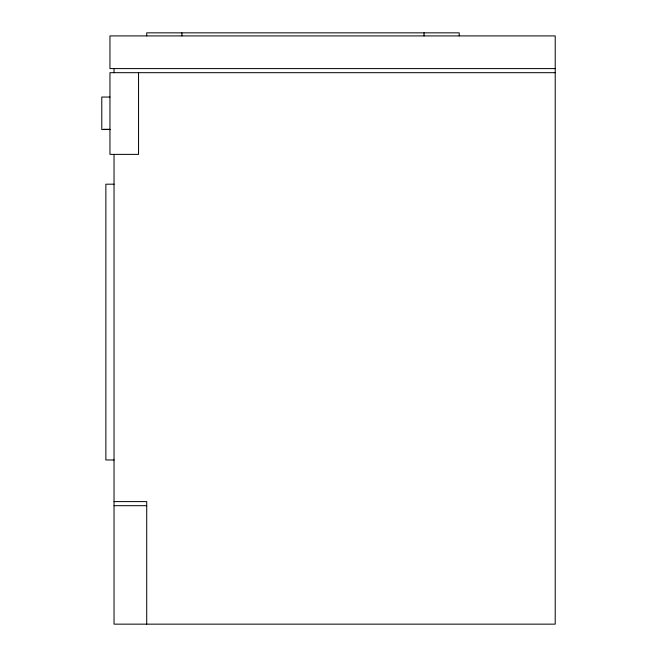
<?xml version="1.0" encoding="UTF-8"?>
<svg xmlns="http://www.w3.org/2000/svg" width="657" height="657" viewBox="0 0 657 657"><rect width="100%" height="100%" fill="white"/><g stroke="black" fill="none" stroke-linecap="round" stroke-linejoin="round"><path stroke-width="0.99" d="M555.214 68.591L109.957 68.591L109.957 35.913L555.214 35.913L555.214 624.15L114.039 624.15L114.039 154.379M555.214 72.681L109.957 72.681L109.957 154.379L138.545 154.379L138.545 72.681M109.957 97.064L101.786 97.039L101.786 129.528L109.957 129.528M109.957 129.322L103.42 129.265M114.039 184.19L105.867 184.19L105.867 459.974L114.039 459.974M114.039 501.603L146.716 501.603L146.716 624.15M114.039 505.685L146.716 505.685M459.218 35.913L459.218 32.85L146.716 32.85L146.716 35.913M424.036 32.85L424.036 35.913M181.899 32.85L181.899 35.913M114.039 68.591L114.039 72.681"/></g></svg>
